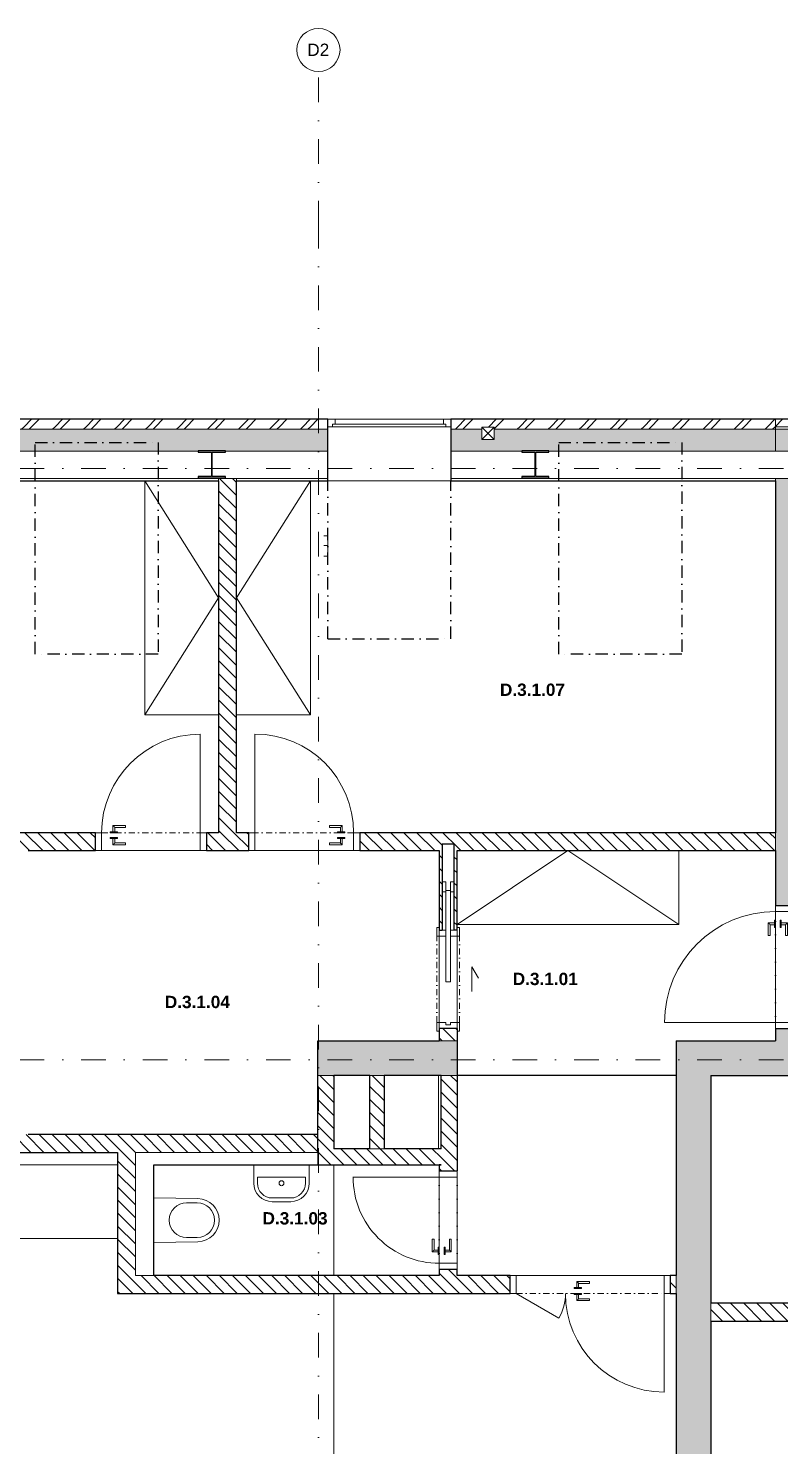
# Model space of a CAD drawing. Header units: millimetres. Extents: x -8379 to 24704, y 54514 to 72403.
# Drawn here: x -2207 to 3892, y 60900 to 72403 of the extents above; entities that cross this region are included whole.
import ezdxf

# ---------------------------------------------------------------- set-up
doc = ezdxf.new("R2010")
doc.units = ezdxf.units.MM
for name, pattern in [('HA_DashDot_10mm-S3mm', [500, 200, -150, 0, -150]), ('HA_DashDot_2_2mm-S0_6mm', [110, 50, -30, 0, -30]), ('HA_DashDot_4mm-S1mm', [200, 100, -50, 0, -50])]:
    doc.linetypes.add(name, pattern=pattern)
for name, color, linetype, lineweight in [('-UNDERLAY_A-CLNG-____-OTLN', 252, 'Continuous', 9), ('-UNDERLAY_A-FLOR-____-OVHD', 252, 'HA_DashDot_4mm-S1mm', 25), ('-UNDERLAY_A-ROOF-____-OTLN', 252, 'Continuous', 9), ('-UNDERLAY_A-WALL-____-OTLN', 252, 'Continuous', 9), ('-UNDERLAY_S-BEAM-____-OTLN', 252, 'Continuous', 9), ('A-AREA-____-IDEN', 252, 'Continuous', 9), ('A-DOOR-____-MCUT', 252, 'HA_DashDot_2_2mm-S0_6mm', 9), ('A-DOOR-____-OTLN', 252, 'Continuous', 9), ('A-DOOR-FRAM-MCUT', 252, 'Continuous', 9), ('A-FLOR-____-OTLN', 252, 'Continuous', 9), ('A-FLOR-____-OVHD', 252, 'HA_DashDot_4mm-S1mm', 25), ('A-GENM-____-OTLN', 252, 'Continuous', 9), ('A-GLAZ-____-MCUT', 252, 'Continuous', 5), ('A-GLAZ-____-OTLN', 252, 'Continuous', 5), ('A-WALL-____-MCUT', 252, 'Continuous', 9), ('A-WALL-____-OTLN', 252, 'Continuous', 9), ('A-WALL-____-PATT', 252, 'Continuous', 25), ('I-FURN-____-OTLN', 252, 'Continuous', 9), ('I-WALL-____-MCUT', 252, 'Continuous', 25), ('M-HVAC-DUCT-OTLN', 252, 'Continuous', 9), ('P-SANR-FIXT-OTLN', 252, 'Continuous', 9), ('Q-CASE-____-OTLN', 252, 'Continuous', 9), ('S-COLS-____-MCUT', 252, 'Continuous', 25), ('S-COLS-____-OTLN', 252, 'Continuous', 9), ('S-GRID-____-IDEN', 252, 'Continuous', 9), ('S-GRID-____-OTLN', 252, 'Continuous', 5)]:
    doc.layers.add(name, color=color, linetype=linetype, lineweight=lineweight)
doc.styles.add('Arial', font='arial.ttf', dxfattribs={"height": 100})
doc.styles.add('Arial_B', font='arialbd.ttf', dxfattribs={"height": 100})
pattern_1 = [(45, (0, 0), (-125.7236, 125.7236), []), (45, (0, 190.5), (-125.7236, 125.7236), [])]
pattern_2 = [(135, (0, 0), (-53.03301, -53.03301), [])]

# ---------------------------------------------------------------- blocks, each defined once
blk = doc.blocks.new('HA_SFR_Wood_Rectangle - 100x150 JAKL-1436011-UDL_3NP-D')
at = {"layer": '-UNDERLAY_S-BEAM-____-OTLN'}
for p, q in [((223, 68284), (192, 68284)), ((223, 68206), (223, 68284)), ((192, 68206), (223, 68206)), ((192, 68120), (223, 68120)), ((223, 68120), (223, 68206))]:
    blk.add_line(p, q, dxfattribs=at)
blk = doc.blocks.new('HA_DR_Single_Swing_Solid - In_900x2100-1515930-UDL_3NP-D')
at = {"layer": 'A-DOOR-____-MCUT'}
for p, q in [((-450, 140), (450, 140)), ((-450, -140), (450, -140))]:
    blk.add_line(p, q, dxfattribs=at)
at = {"layer": 'A-DOOR-____-OTLN'}
for p, q in [((-380, -92), (-320, -92)), ((-380, -92), (-380, -100)), ((-320, -100), (-380, -100)), ((-358, -43), (-358, -92)), ((-255, -43), (-358, -43)), ((-343, -92), (-343, -58)), ((-343, -58), (-255, -58)), ((-320, -100), (-320, -92)), ((-255, -43), (-255, -58)), ((-380, -140), (-320, -140)), ((-380, -140), (-380, -148)), ((-320, -148), (-380, -148)), ((-358, -148), (-358, -198)), ((-358, -198), (-255, -198)), ((-343, -183), (-343, -148)), ((-255, -183), (-343, -183)), ((-320, -148), (-320, -140)), ((-255, -183), (-255, -198))]:
    blk.add_line(p, q, dxfattribs=at)
at = {"layer": 'A-DOOR-____-OTLN', "lineweight": 5}
blk.add_line((450, -1040), (450, -140), dxfattribs=at)
blk.add_arc((450, -140), 900, 180, 270, dxfattribs=at)
at = {"layer": 'A-DOOR-____-OTLN'}
for points in [[(-343, -58), (-343, -58), (-343, -57), (-343, -57), (-343, -57), (-344, -56), (-344, -56), (-345, -55), (-345, -55), (-346, -54), (-347, -53), (-347, -53), (-348, -52), (-348, -52), (-349, -51), (-349, -51), (-350, -50), (-350, -50), (-350, -50), (-351, -49), (-351, -49), (-352, -48), (-352, -48), (-353, -47), (-353, -47), (-354, -46), (-354, -46), (-355, -45), (-355, -45), (-356, -44), (-356, -44), (-357, -43), (-357, -43), (-357, -43), (-358, -43), (-358, -43)], [(-358, -198), (-358, -198), (-357, -197), (-357, -197), (-357, -197), (-356, -196), (-356, -196), (-355, -195), (-355, -195), (-354, -194), (-353, -193), (-353, -193), (-352, -192), (-352, -192), (-351, -191), (-351, -191), (-350, -190), (-350, -190), (-350, -190), (-349, -189), (-349, -189), (-348, -188), (-348, -188), (-347, -187), (-347, -187), (-346, -186), (-346, -186), (-345, -185), (-345, -185), (-344, -184), (-344, -184), (-343, -183), (-343, -183), (-343, -183), (-343, -183), (-343, -183)]]:
    blk.add_open_spline(points, degree=3, knots=[0, 0, 0, 0, 0.083333, 0.125, 0.166667, 0.208333, 0.229167, 0.25, 0.291667, 0.333333, 0.354167, 0.375, 0.395833, 0.416667, 0.4375, 0.458333, 0.479167, 0.5, 0.520833, 0.541667, 0.5625, 0.583333, 0.604167, 0.625, 0.645833, 0.666667, 0.6875, 0.708333, 0.75, 0.770833, 0.791667, 0.833333, 0.875, 0.916667, 1, 1, 1, 1], dxfattribs=at)
at = {"layer": 'A-DOOR-FRAM-MCUT'}
for p, q in [((-450, 140), (-500, 140)), ((-500, 140), (-500, -140)), ((-450, -140), (-450, 140)), ((500, 140), (450, 140)), ((450, 140), (450, -140)), ((500, -140), (500, 140)), ((-500, -140), (-450, -140)), ((450, -140), (500, -140))]:
    blk.add_line(p, q, dxfattribs=at)
blk = doc.blocks.new('HA_GM_Shaft_Rectangle - Default-1610290-UDL_3NP-D')
at = {"layer": 'A-GENM-____-OTLN'}
for p, q in [((0, -595), (0, 0)), ((0, 0), (870, 0)), ((870, 0), (870, -595)), ((870, -595), (0, -595))]:
    blk.add_line(p, q, dxfattribs=at)
blk = doc.blocks.new('HA_sCO_Generic_H - HEB 220-1380196-UDL_3NP-D')
at = {"layer": 'S-COLS-____-MCUT'}
for p, q in [((110, 110), (-110, 110)), ((-110, 110), (-110, 99)), ((-110, 99), (-3.25, 99)), ((-3.25, 99), (-3.25, -99)), ((3.25, -99), (3.25, 99)), ((3.25, 99), (110, 99)), ((110, 99), (110, 110)), ((-110, -99), (-110, -110)), ((-3.25, -99), (-110, -99)), ((-110, -110), (110, -110)), ((110, -99), (3.25, -99)), ((110, -110), (110, -99))]:
    blk.add_line(p, q, dxfattribs=at)
blk = doc.blocks.new('HA_DR_Single_Swing_Solid - In_800x2100-1516474-UDL_3NP-D')
at = {"layer": 'A-DOOR-____-MCUT'}
for p, q in [((-400, 72), (400, 72)), ((-400, -73), (400, -73))]:
    blk.add_line(p, q, dxfattribs=at)
at = {"layer": 'A-DOOR-____-OTLN'}
for p, q in [((-308, 25), (-308, -25)), ((-205, 25), (-308, 25)), ((-293, -25), (-293, 10)), ((-293, 10), (-205, 10)), ((-205, 25), (-205, 10)), ((-330, -25), (-270, -25)), ((-330, -25), (-330, -33)), ((-270, -33), (-330, -33)), ((-330, -73), (-270, -73)), ((-330, -73), (-330, -81)), ((-270, -81), (-330, -81)), ((-308, -81), (-308, -130)), ((-293, -115), (-293, -81)), ((-205, -115), (-293, -115)), ((-270, -33), (-270, -25)), ((-270, -81), (-270, -73)), ((-205, -115), (-205, -130)), ((-308, -130), (-205, -130))]:
    blk.add_line(p, q, dxfattribs=at)
at = {"layer": 'A-DOOR-____-OTLN', "lineweight": 5}
blk.add_line((400, -873), (400, -73), dxfattribs=at)
blk.add_arc((400, -73), 800, 180, 270, dxfattribs=at)
at = {"layer": 'A-DOOR-____-OTLN'}
for points in [[(-293, 10), (-293, 10), (-293, 10), (-293, 11), (-293, 11), (-294, 11), (-294, 12), (-295, 12), (-295, 13), (-296, 14), (-297, 14), (-297, 15), (-298, 15), (-298, 16), (-299, 16), (-299, 17), (-300, 17), (-300, 18), (-300, 18), (-301, 18), (-301, 19), (-302, 19), (-302, 20), (-303, 20), (-303, 21), (-304, 21), (-304, 22), (-305, 22), (-305, 23), (-306, 23), (-306, 24), (-307, 24), (-307, 24), (-307, 25), (-308, 25), (-308, 25)], [(-308, -130), (-308, -130), (-307, -130), (-307, -129), (-307, -129), (-306, -129), (-306, -128), (-305, -128), (-305, -127), (-304, -126), (-303, -126), (-303, -125), (-302, -125), (-302, -124), (-301, -124), (-301, -123), (-300, -123), (-300, -122), (-300, -122), (-299, -122), (-299, -121), (-298, -121), (-298, -120), (-297, -120), (-297, -119), (-296, -119), (-296, -118), (-295, -118), (-295, -117), (-294, -117), (-294, -116), (-293, -116), (-293, -116), (-293, -115), (-293, -115), (-293, -115)]]:
    blk.add_open_spline(points, degree=3, knots=[0, 0, 0, 0, 0.083333, 0.125, 0.166667, 0.208333, 0.229167, 0.25, 0.291667, 0.333333, 0.354167, 0.375, 0.395833, 0.416667, 0.4375, 0.458333, 0.479167, 0.5, 0.520833, 0.541667, 0.5625, 0.583333, 0.604167, 0.625, 0.645833, 0.666667, 0.6875, 0.708333, 0.75, 0.770833, 0.791667, 0.833333, 0.875, 0.916667, 1, 1, 1, 1], dxfattribs=at)
at = {"layer": 'A-DOOR-FRAM-MCUT'}
for p, q in [((-400, 72), (-450, 72)), ((-450, 72), (-450, -73)), ((-400, -73), (-400, 72)), ((450, 72), (400, 72)), ((400, 72), (400, -73)), ((450, -73), (450, 72)), ((-450, -73), (-400, -73)), ((400, -73), (450, -73))]:
    blk.add_line(p, q, dxfattribs=at)
blk = doc.blocks.new('HA_DR_Single_Swing_Solid - In_800x2100-1517353-UDL_3NP-D')
at = {"layer": 'A-DOOR-____-MCUT'}
for p, q in [((-400, 72), (400, 72)), ((-400, -72), (400, -72))]:
    blk.add_line(p, q, dxfattribs=at)
at = {"layer": 'A-DOOR-____-OTLN', "lineweight": 5}
blk.add_line((400, 873), (400, 72), dxfattribs=at)
at = {"layer": 'A-DOOR-____-OTLN'}
for p, q in [((-308, 130), (-308, 81)), ((-205, 130), (-308, 130)), ((-205, 130), (-205, 115)), ((-330, 81), (-270, 81)), ((-330, 81), (-330, 72)), ((-270, 72), (-330, 72)), ((-330, 33), (-270, 33)), ((-330, 33), (-330, 25)), ((-270, 25), (-330, 25)), ((-308, 25), (-308, -25)), ((-293, 81), (-293, 115)), ((-293, 115), (-205, 115)), ((-293, -10), (-293, 25)), ((-270, 72), (-270, 81)), ((-270, 25), (-270, 33)), ((-308, -25), (-205, -25)), ((-205, -10), (-293, -10)), ((-205, -10), (-205, -25))]:
    blk.add_line(p, q, dxfattribs=at)
at = {"layer": 'A-DOOR-____-OTLN', "lineweight": 5}
blk.add_arc((400, 72), 800, 90, 180, dxfattribs=at)
at = {"layer": 'A-DOOR-____-OTLN'}
for points in [[(-293, 115), (-293, 115), (-293, 115), (-293, 116), (-293, 116), (-294, 116), (-294, 117), (-295, 117), (-295, 118), (-296, 119), (-297, 119), (-297, 120), (-298, 120), (-298, 121), (-299, 121), (-299, 122), (-300, 122), (-300, 123), (-300, 123), (-301, 123), (-301, 124), (-302, 124), (-302, 125), (-303, 125), (-303, 126), (-304, 126), (-304, 127), (-305, 127), (-305, 128), (-306, 128), (-306, 129), (-307, 129), (-307, 129), (-307, 130), (-308, 130), (-308, 130)], [(-308, -25), (-308, -25), (-307, -25), (-307, -24), (-307, -24), (-306, -24), (-306, -23), (-305, -23), (-305, -22), (-304, -21), (-303, -21), (-303, -20), (-302, -20), (-302, -19), (-301, -19), (-301, -18), (-300, -18), (-300, -17), (-300, -17), (-299, -17), (-299, -16), (-298, -16), (-298, -15), (-297, -15), (-297, -14), (-296, -14), (-296, -13), (-295, -13), (-295, -12), (-294, -12), (-294, -11), (-293, -11), (-293, -11), (-293, -10), (-293, -10), (-293, -10)]]:
    blk.add_open_spline(points, degree=3, knots=[0, 0, 0, 0, 0.083333, 0.125, 0.166667, 0.208333, 0.229167, 0.25, 0.291667, 0.333333, 0.354167, 0.375, 0.395833, 0.416667, 0.4375, 0.458333, 0.479167, 0.5, 0.520833, 0.541667, 0.5625, 0.583333, 0.604167, 0.625, 0.645833, 0.666667, 0.6875, 0.708333, 0.75, 0.770833, 0.791667, 0.833333, 0.875, 0.916667, 1, 1, 1, 1], dxfattribs=at)
at = {"layer": 'A-DOOR-FRAM-MCUT'}
for p, q in [((-450, -72), (-450, 72)), ((-450, 72), (-400, 72)), ((-400, 72), (-400, -72)), ((400, 72), (450, 72)), ((400, -72), (400, 72)), ((450, 72), (450, -72)), ((-400, -72), (-450, -72)), ((450, -72), (400, -72))]:
    blk.add_line(p, q, dxfattribs=at)
blk = doc.blocks.new('HA_DR_Single_Swing_Solid - In_700x2100-1517264-UDL_3NP-D')
at = {"layer": 'A-DOOR-____-MCUT'}
for p, q in [((-350, 72), (350, 72)), ((-350, -72), (350, -72))]:
    blk.add_line(p, q, dxfattribs=at)
at = {"layer": 'A-DOOR-____-OTLN', "lineweight": 5}
blk.add_line((350, 773), (350, 72), dxfattribs=at)
at = {"layer": 'A-DOOR-____-OTLN'}
for p, q in [((-258, 130), (-258, 81)), ((-155, 130), (-258, 130)), ((-155, 130), (-155, 115)), ((-280, 81), (-220, 81)), ((-280, 81), (-280, 72)), ((-220, 72), (-280, 72)), ((-280, 33), (-220, 33)), ((-280, 33), (-280, 25)), ((-220, 25), (-280, 25)), ((-258, 25), (-258, -25)), ((-243, 81), (-243, 115)), ((-243, 115), (-155, 115)), ((-243, -10), (-243, 25)), ((-220, 72), (-220, 81)), ((-220, 25), (-220, 33)), ((-258, -25), (-155, -25)), ((-155, -10), (-243, -10)), ((-155, -10), (-155, -25))]:
    blk.add_line(p, q, dxfattribs=at)
at = {"layer": 'A-DOOR-____-OTLN', "lineweight": 5}
blk.add_arc((350, 72), 700, 90, 180, dxfattribs=at)
at = {"layer": 'A-DOOR-____-OTLN'}
for points in [[(-243, 115), (-243, 115), (-243, 115), (-243, 116), (-243, 116), (-244, 116), (-244, 117), (-245, 117), (-245, 118), (-246, 119), (-247, 119), (-247, 120), (-248, 120), (-248, 121), (-249, 121), (-249, 122), (-250, 122), (-250, 123), (-250, 123), (-251, 123), (-251, 124), (-252, 124), (-252, 125), (-253, 125), (-253, 126), (-254, 126), (-254, 127), (-255, 127), (-255, 128), (-256, 128), (-256, 129), (-257, 129), (-257, 129), (-257, 130), (-258, 130), (-258, 130)], [(-258, -25), (-258, -25), (-257, -25), (-257, -24), (-257, -24), (-256, -24), (-256, -23), (-255, -23), (-255, -22), (-254, -21), (-253, -21), (-253, -20), (-252, -20), (-252, -19), (-251, -19), (-251, -18), (-250, -18), (-250, -17), (-250, -17), (-249, -17), (-249, -16), (-248, -16), (-248, -15), (-247, -15), (-247, -14), (-246, -14), (-246, -13), (-245, -13), (-245, -12), (-244, -12), (-244, -11), (-243, -11), (-243, -11), (-243, -10), (-243, -10), (-243, -10)]]:
    blk.add_open_spline(points, degree=3, knots=[0, 0, 0, 0, 0.083333, 0.125, 0.166667, 0.208333, 0.229167, 0.25, 0.291667, 0.333333, 0.354167, 0.375, 0.395833, 0.416667, 0.4375, 0.458333, 0.479167, 0.5, 0.520833, 0.541667, 0.5625, 0.583333, 0.604167, 0.625, 0.645833, 0.666667, 0.6875, 0.708333, 0.75, 0.770833, 0.791667, 0.833333, 0.875, 0.916667, 1, 1, 1, 1], dxfattribs=at)
at = {"layer": 'A-DOOR-FRAM-MCUT'}
for p, q in [((-400, -72), (-400, 72)), ((-400, 72), (-350, 72)), ((-350, 72), (-350, -72)), ((350, 72), (400, 72)), ((350, -72), (350, 72)), ((400, 72), (400, -72)), ((-350, -72), (-400, -72)), ((400, -72), (350, -72))]:
    blk.add_line(p, q, dxfattribs=at)
blk = doc.blocks.new('HA_DR_Double_Swing_Solid - In_1200x2100_800-1517207-UDL_3NP-D')
at = {"layer": 'A-DOOR-____-MCUT'}
for p, q in [((-600, 73), (600, 73)), ((-600, -72), (600, -72))]:
    blk.add_line(p, q, dxfattribs=at)
at = {"layer": 'A-DOOR-____-OTLN'}
for p, q in [((-108, 25), (-108, -24)), ((-5, 25), (-108, 25)), ((-93, -24), (-93, 10)), ((-93, 10), (-5, 10)), ((-5, 25), (-5, 10)), ((-130, -24), (-70, -24)), ((-130, -24), (-130, -32)), ((-70, -32), (-130, -32)), ((-130, -72), (-70, -72)), ((-130, -72), (-130, -80)), ((-70, -80), (-130, -80)), ((-108, -80), (-108, -130)), ((-93, -115), (-93, -80)), ((-5, -115), (-93, -115)), ((-70, -32), (-70, -24)), ((-70, -80), (-70, -72)), ((-5, -115), (-5, -130)), ((-108, -130), (-5, -130))]:
    blk.add_line(p, q, dxfattribs=at)
at = {"layer": 'A-DOOR-____-OTLN', "lineweight": 5}
for p, q in [((-254, -272), (-600, -72)), ((600, -872), (600, -72))]:
    blk.add_line(p, q, dxfattribs=at)
for centre, radius, start, end in [((-600, -72), 400, 330, 0), ((600, -72), 800, 180, 270)]:
    blk.add_arc(centre, radius, start, end, dxfattribs=at)
at = {"layer": 'A-DOOR-____-OTLN'}
for points in [[(-93, 10), (-93, 10), (-93, 10), (-93, 11), (-93, 11), (-94, 11), (-94, 12), (-95, 12), (-95, 13), (-96, 14), (-97, 14), (-97, 15), (-98, 15), (-98, 16), (-99, 16), (-99, 17), (-100, 17), (-100, 18), (-100, 18), (-101, 18), (-101, 19), (-102, 19), (-102, 20), (-103, 20), (-103, 21), (-104, 21), (-104, 22), (-105, 22), (-105, 23), (-106, 23), (-106, 24), (-107, 24), (-107, 24), (-107, 25), (-108, 25), (-108, 25)], [(-108, -130), (-108, -130), (-107, -130), (-107, -129), (-107, -129), (-106, -129), (-106, -128), (-105, -128), (-105, -127), (-104, -126), (-103, -126), (-103, -125), (-102, -125), (-102, -124), (-101, -124), (-101, -123), (-100, -123), (-100, -122), (-100, -122), (-99, -122), (-99, -121), (-98, -121), (-98, -120), (-97, -120), (-97, -119), (-96, -119), (-96, -118), (-95, -118), (-95, -117), (-94, -117), (-94, -116), (-93, -116), (-93, -116), (-93, -115), (-93, -115), (-93, -115)]]:
    blk.add_open_spline(points, degree=3, knots=[0, 0, 0, 0, 0.083333, 0.125, 0.166667, 0.208333, 0.229167, 0.25, 0.291667, 0.333333, 0.354167, 0.375, 0.395833, 0.416667, 0.4375, 0.458333, 0.479167, 0.5, 0.520833, 0.541667, 0.5625, 0.583333, 0.604167, 0.625, 0.645833, 0.666667, 0.6875, 0.708333, 0.75, 0.770833, 0.791667, 0.833333, 0.875, 0.916667, 1, 1, 1, 1], dxfattribs=at)
at = {"layer": 'A-DOOR-FRAM-MCUT'}
for p, q in [((-600, 73), (-650, 73)), ((-650, 73), (-650, -72)), ((-600, -72), (-600, 73)), ((650, 73), (600, 73)), ((600, 73), (600, -72)), ((650, -72), (650, 73)), ((-650, -72), (-600, -72)), ((600, -72), (650, -72))]:
    blk.add_line(p, q, dxfattribs=at)
blk = doc.blocks.new('ABMV_WashBasin_Generic - 450x300-1466955-UDL_3NP-D')
at = {"layer": 'P-SANR-FIXT-OTLN'}
for p, q in [((-100, -200), (-100, -50)), ((350, -50), (350, -200)), ((-70, -150), (-70, -200)), ((320, -150), (-70, -150)), ((320, -200), (320, -150)), ((50, -320), (200, -320)), ((200, -350), (50, -350))]:
    blk.add_line(p, q, dxfattribs=at)
for centre, radius, start, end in [((50, -200), 150, 180, 270), ((50, -200), 120, 180, 270), ((125, -200), 20, 90, 270), ((125, -200), 20, 270, 90), ((200, -200), 150, 270, 0), ((200, -200), 120, 270, 0)]:
    blk.add_arc(centre, radius, start, end, dxfattribs=at)
blk = doc.blocks.new('ABMV_Toilet_WallHung - Default-1466954-UDL_3NP-D')
at = {"layer": 'A-GENM-____-OTLN'}
for p, q in [((-50, -432), (-55, -75)), ((305, -75), (300, -432)), ((-16, -426), (-16, -340)), ((266, -340), (266, -426))]:
    blk.add_line(p, q, dxfattribs=at)
for centre, radius, start, end in [((125, -340), 141, 0, 180), ((125, -430), 175, 180.7323, 359.2677), ((125, -426), 141, 180, 360)]:
    blk.add_arc(centre, radius, start, end, dxfattribs=at)
blk = doc.blocks.new('HA_DR_Single_SlidingToPocket_Solid - In_700x2100-1546967-UDL_3NP-D')
at = {"layer": 'A-DOOR-____-MCUT'}
for p, q in [((-350, 93), (350, 93)), ((-350, -92), (350, -92))]:
    blk.add_line(p, q, dxfattribs=at)
at = {"layer": 'A-DOOR-____-MCUT', "linetype": 'Continuous', "lineweight": 5}
for p, q in [((720, 19), (-20, 19)), ((-20, 19), (-20, -20)), ((720, -20), (720, 19)), ((-20, -20), (350, -20)), ((400, -20), (710, -20)), ((100, -192), (-100, -192)), ((100, -192), (8, -246))]:
    blk.add_line(p, q, dxfattribs=at)
at = {"layer": 'A-DOOR-FRAM-MCUT'}
for p, q in [((-350, 93), (-420, 93)), ((-420, 93), (-420, 73)), ((-420, 73), (-400, 73)), ((-400, 73), (-400, -72)), ((-370, -20), (-370, 20)), ((-370, 20), (-350, 20)), ((-350, 20), (-350, 93)), ((420, 93), (350, 93)), ((350, 93), (350, 20)), ((350, 20), (400, 20)), ((400, 20), (400, 73)), ((400, 73), (420, 73)), ((420, 73), (420, 93)), ((790, 47), (710, 47)), ((710, 47), (710, 20)), ((710, 20), (790, 20)), ((790, 20), (790, 47)), ((-400, -72), (-420, -72)), ((-420, -72), (-420, -92)), ((-420, -92), (-350, -92)), ((-350, -20), (-370, -20)), ((-350, -92), (-350, -20)), ((400, -20), (350, -20)), ((350, -20), (350, -92)), ((350, -92), (420, -92)), ((400, -72), (400, -20)), ((420, -72), (400, -72)), ((420, -92), (420, -72)), ((710, -20), (710, -47)), ((790, -20), (710, -20)), ((710, -47), (790, -47)), ((790, -47), (790, -20))]:
    blk.add_line(p, q, dxfattribs=at)
blk = doc.blocks.new('Casework 14 - Casework 6-1470887-UDL_3NP-D')
at = {"layer": 'Q-CASE-____-OTLN'}
for p, q in [((-3552, 63180), (-4422, 63180)), ((-1482, 63180), (-2352, 63180)), ((-5202, 62750), (-5202, 62580)), ((-4602, 62580), (-3552, 62580)), ((-2352, 62580), (-1482, 62580)), ((-5202, 61980), (-5202, 61390)), ((-4602, 61390), (-4602, 61980)), ((-5202, 61390), (-4602, 61390))]:
    blk.add_line(p, q, dxfattribs=at)
blk = doc.blocks.new('NAB_Šatní_skříň_ADNS - 600x2000xšířka-1509553-UDL_3NP-D')
at = {"layer": 'I-FURN-____-OTLN'}
for p, q in [((0, -600), (949, 0)), ((0, -600), (0, 0)), ((949, 0), (1899, -600)), ((1899, -600), (0, -600))]:
    blk.add_line(p, q, dxfattribs=at)
blk = doc.blocks.new('NAB_Šatní_skříň_ADNS - 600x2000xšířka-1509507-UDL_3NP-D')
at = {"layer": 'I-FURN-____-OTLN'}
for p, q in [((0, 600), (950, 0)), ((1899, 600), (0, 600)), ((0, 600), (0, 0)), ((950, 0), (1900, 600))]:
    blk.add_line(p, q, dxfattribs=at)
blk = doc.blocks.new('NAB_Šatní_skříň_ADNS - 600x2000xšířka-1471654-UDL_3NP-D')
at = {"layer": 'I-FURN-____-OTLN'}
for p, q in [((0, -600), (900, 0)), ((900, 0), (1800, -600)), ((1800, 0), (1800, -600)), ((1800, -600), (0, -600))]:
    blk.add_line(p, q, dxfattribs=at)
blk = doc.blocks.new('HA_WD_BreakAngle - 1000_1000_1500 67_2-V12-UDL_3NP-D')
at = {"layer": 'A-FLOR-____-OVHD'}
for p, q in [((500, 1502), (-500, 1502)), ((-500, 1502), (-500, 220)), ((500, 1502), (500, 220))]:
    blk.add_line(p, q, dxfattribs=at)
at = {"layer": 'A-GLAZ-____-MCUT'}
for p, q in [((-500, -220), (-460, -220)), ((-460, -220), (-460, -240)), ((460, -220), (500, -220)), ((460, -240), (460, -220)), ((-440, -280), (-500, -280)), ((-460, -240), (-440, -240)), ((-440, -240), (-440, -280)), ((440, -240), (460, -240)), ((440, -280), (440, -240)), ((500, -280), (440, -280))]:
    blk.add_line(p, q, dxfattribs=at)
at = {"layer": 'A-GLAZ-____-OTLN'}
for p, q in [((460, -220), (-460, -220)), ((440, -240), (-440, -240)), ((-440, -280), (440, -280))]:
    blk.add_line(p, q, dxfattribs=at)
blk = doc.blocks.new('Grid - Radius 3_5mm-353793-UDL_3NP-D')
at = {"layer": 'S-GRID-____-IDEN'}
blk.add_circle((0, 0), 3.5, dxfattribs=at)

msp = doc.modelspace()

# ---------------------------------------------------------------- hatches: boundary and pattern name
at = {"layer": 'A-WALL-____-PATT', "lineweight": 5}
h = msp.add_hatch(dxfattribs=at)
h.set_pattern_fill('FP_2', color=256, style=0, pattern_type=2)
h.set_pattern_definition(pattern_1)
h.paths.add_polyline_path([(-1763, 69170), (223, 69170), (223, 69230), (-5742, 69230), (-5742, 69170)])
h.paths.add_polyline_path([(1223, 69170), (6848, 69170), (6848, 69230), (1223, 69230)])
h.paths.add_polyline_path([(7848, 69170), (15297, 69170), (15297, 69230), (7848, 69230)])
h.paths.add_polyline_path([(18088, 69170), (22298, 69170), (22298, 69230), (16297, 69230), (16297, 69170)])
h = msp.add_hatch(dxfattribs=at)
h.set_pattern_fill('FP_2', color=256, style=0, pattern_type=2)
h.set_pattern_definition(pattern_1)
h.paths.add_polyline_path([(4137, 69150), (4137, 69170), (1223, 69170), (1223, 69150), (1473, 69150), (1473, 69167), (1573, 69167), (1573, 69150), (3200, 69150)])
h.paths.add_polyline_path([(223, 69150), (223, 69170), (-5742, 69170), (-5742, 69150), (-5052, 69150), (-5052, 69167), (-4952, 69167), (-4952, 69150), (-1763, 69150)])
h = msp.add_hatch(dxfattribs=at)
h.set_pattern_fill('FP_3', color=256, style=0, pattern_type=2)
h.set_pattern_definition([(0, (0, 0), (58.594, 33.829), [39.062, -78.125]), (120, (0, 0), (-58.593773, 33.829393), [39.063, -78.125]), (60, (0, 0), (0.000227, 67.658393), [0, -78.125, 39.063, 0])])
h.paths.add_polyline_path([(-5742, 68970), (-5632, 68970), (-5632, 68975), (-5412, 68975), (-5412, 68970), (-827, 68970), (-827, 68975), (-607, 68975), (-607, 68970), (223, 68970), (223, 69150), (-4952, 69150), (-4952, 69067), (-5052, 69067), (-5052, 69150), (-5742, 69150), (-5742, 68975)])
h.paths.add_polyline_path([(4137, 68970), (4137, 69150), (1573, 69150), (1573, 69067), (1473, 69067), (1473, 69150), (1223, 69150), (1223, 68970), (1798, 68970), (1798, 68975), (2018, 68975), (2018, 68970), (3200, 68970)])
h = msp.add_hatch(dxfattribs=at)
h.set_pattern_fill('FP_5', color=256, style=0, pattern_type=2)
h.set_pattern_definition(pattern_2)
h.paths.add_polyline_path([(-522, 65875), (-517, 65875), (-517, 68750), (-662, 68750), (-662, 65875)])
at = {"layer": 'A-WALL-____-PATT'}
h = msp.add_hatch(color=256, dxfattribs=at)
h.paths.add_polyline_path([(4137, 63905), (4137, 64285), (3857, 64285), (3857, 63905)])
h.paths.add_polyline_path([(3975, 65285), (4137, 65285), (4137, 68750), (3857, 68750), (3857, 65285)])
at = {"layer": 'A-WALL-____-PATT', "lineweight": 5}
h = msp.add_hatch(dxfattribs=at)
h.set_pattern_fill('FP_5', color=256, style=0, pattern_type=2)
h.set_pattern_definition(pattern_2)
h.paths.add_polyline_path([(1128, 65730), (1153, 65730), (1153, 65785), (1248, 65785), (1248, 65730), (1273, 65730), (1273, 65875), (483, 65875), (483, 65730), (718, 65730)])
h.paths.add_polyline_path([(-5302, 65730), (-1662, 65730), (-1662, 65875), (-5302, 65875)])
h.paths.add_polyline_path([(-417, 65730), (-417, 65875), (-762, 65875), (-762, 65730), (-522, 65730)])
h = msp.add_hatch(dxfattribs=at)
h.set_pattern_fill('FP_5', color=256, style=0, pattern_type=2)
h.set_pattern_definition(pattern_2)
h.paths.add_polyline_path([(3200, 65730), (3857, 65730), (3857, 65875), (1273, 65875), (1273, 65730)])
h = msp.add_hatch(dxfattribs=at)
h.set_pattern_fill('FP_5', color=256, style=0, pattern_type=2)
h.set_pattern_definition(pattern_2)
h.paths.add_polyline_path([(1273, 64185), (1273, 64285), (1128, 64285), (1128, 64185)])
h.paths.add_polyline_path([(1128, 65085), (1153, 65085), (1153, 65730), (1128, 65730)])
h.paths.add_polyline_path([(1273, 65085), (1273, 65730), (1248, 65730), (1248, 65085)])
at = {"layer": 'A-WALL-____-PATT'}
for points in [[(273, 63905), (1273, 63905), (1273, 64185), (143, 64185), (143, 63905)], [(3200, 63905), (3857, 63905), (3857, 64185), (3053, 64185), (3053, 63905)], [(3053, 58567), (3333, 58567), (3333, 63905), (3053, 63905), (3053, 58592)]]:
    msp.add_hatch(color=256, dxfattribs=at).paths.add_polyline_path(points)
at = {"layer": 'A-WALL-____-PATT', "lineweight": 5}
h = msp.add_hatch(dxfattribs=at)
h.set_pattern_fill('FP_5', color=256, style=0, pattern_type=2)
h.set_pattern_definition(pattern_2)
h.paths.add_polyline_path([(273, 63180), (273, 63905), (143, 63905), (143, 63180)])
h = msp.add_hatch(dxfattribs=at)
h.set_pattern_fill('FP_5', color=256, style=0, pattern_type=2)
h.set_pattern_definition(pattern_2)
h.paths.add_polyline_path([(566, 63310), (681, 63310), (681, 63905), (566, 63905), (566, 63459)])
h = msp.add_hatch(dxfattribs=at)
h.set_pattern_fill('FP_5', color=256, style=0, pattern_type=2)
h.set_pattern_definition(pattern_2)
h.paths.add_polyline_path([(1273, 63179), (1273, 63905), (1143, 63905), (1143, 63179)])
h = msp.add_hatch(dxfattribs=at)
h.set_pattern_fill('FP_5', color=256, style=0, pattern_type=2)
h.set_pattern_definition(pattern_2)
h.paths.add_polyline_path([(-4422, 63280), (143, 63280), (143, 63425), (-4422, 63425)])
h = msp.add_hatch(dxfattribs=at)
h.set_pattern_fill('FP_5', color=256, style=0, pattern_type=2)
h.set_pattern_definition(pattern_2)
h.paths.add_polyline_path([(-1337, 62280), (-1337, 63280), (-1482, 63280), (-1482, 62280)])
h = msp.add_hatch(dxfattribs=at)
h.set_pattern_fill('FP_5', color=256, style=0, pattern_type=2)
h.set_pattern_definition(pattern_2)
h.paths.add_polyline_path([(718, 63180), (1143, 63180), (1143, 63310), (273, 63310), (273, 63180)])
h = msp.add_hatch(dxfattribs=at)
h.set_pattern_fill('FP_5', color=256, style=0, pattern_type=2)
h.set_pattern_definition(pattern_2)
h.paths.add_polyline_path([(1128, 62280), (1273, 62280), (1273, 62330), (1128, 62330)])
h.paths.add_polyline_path([(1273, 63130), (1273, 63179), (1128, 63179), (1128, 63130)])
h = msp.add_hatch(dxfattribs=at)
h.set_pattern_fill('FP_5', color=256, style=0, pattern_type=2)
h.set_pattern_definition(pattern_2)
h.paths.add_polyline_path([(-1482, 62135), (1703, 62135), (1703, 62280), (-1482, 62280)])
h.paths.add_polyline_path([(3003, 62135), (3053, 62135), (3053, 62280), (3003, 62280)])
h = msp.add_hatch(dxfattribs=at)
h.set_pattern_fill('FP_5', color=256, style=0, pattern_type=2)
h.set_pattern_definition(pattern_2)
h.paths.add_polyline_path([(3333, 61910), (4033, 61910), (4033, 62055), (3333, 62055)])
h.paths.add_polyline_path([(4833, 61910), (5813, 61910), (5813, 62055), (4833, 62055)])
h.paths.add_polyline_path([(10644, 61910), (10798, 61910), (10798, 62055), (8058, 62055), (8058, 61910), (8162, 61910)])
h.paths.add_polyline_path([(6922, 61910), (7058, 61910), (7058, 62055), (6713, 62055), (6713, 61910), (6813, 61910)])

# ---------------------------------------------------------------- linework, layer by layer
at = {"layer": '-UNDERLAY_A-CLNG-____-OTLN'}
for p, q in [((-1662, 65730), (483, 65730)), ((3857, 65285), (3857, 64285)), ((1128, 65085), (1128, 64285)), ((1273, 64285), (1273, 65085)), ((1128, 63180), (1128, 62330)), ((1273, 62330), (1273, 63130)), ((3003, 62280), (1703, 62280))]:
    msp.add_line(p, q, dxfattribs=at)
at = {"layer": '-UNDERLAY_A-FLOR-____-OVHD'}
for p, q in [((-2152, 67324), (-2152, 69043)), ((-2152, 69043), (-1152, 69043)), ((-1152, 69043), (-1152, 67324)), ((2098, 67324), (2098, 69043)), ((2098, 69043), (3098, 69043)), ((3098, 69043), (3098, 67324)), ((-1152, 67324), (-2152, 67324)), ((3098, 67324), (2098, 67324))]:
    msp.add_line(p, q, dxfattribs=at)
at = {"layer": '-UNDERLAY_A-ROOF-____-OTLN'}
for p, q in [((1192, 69230), (1223, 69230)), ((3857, 68970), (3857, 69230))]:
    msp.add_line(p, q, dxfattribs=at)
at = {"layer": '-UNDERLAY_A-WALL-____-OTLN'}
msp.add_line((7848, 69170), (3857, 69170), dxfattribs=at)
at = {"layer": 'A-FLOR-____-OTLN'}
for p, q in [((273, 63310), (273, 63905)), ((1123, 63905), (1123, 63310)), ((1273, 63907), (3053, 63906)), ((3053, 63905), (1273, 63905)), ((273, 62280), (273, 63180)), ((273, 63180), (273, 62280)), ((273, 58860), (273, 62135)), ((273, 62135), (273, 58860))]:
    msp.add_line(p, q, dxfattribs=at)
at = {"layer": 'A-WALL-____-MCUT'}
for p, q in [((223, 69150), (-4952, 69150)), ((1473, 69150), (1223, 69150)), ((4137, 69150), (1573, 69150)), ((-827, 68970), (-5412, 68970)), ((223, 68970), (-607, 68970)), ((1798, 68970), (1223, 68970)), ((4137, 68970), (2018, 68970)), ((-5742, 68750), (223, 68750)), ((-662, 68750), (-662, 68730)), ((-517, 68750), (-517, 68730)), ((4137, 68750), (1223, 68750)), ((3857, 68750), (3857, 68730)), ((3857, 65730), (3857, 65875)), ((1273, 64185), (1128, 64185)), ((143, 63905), (273, 63905)), ((681, 63905), (566, 63905)), ((1143, 63905), (1273, 63905)), ((-1337, 63280), (143, 63280)), ((-1337, 62280), (-1337, 63280)), ((143, 63180), (143, 63280)), ((-1337, 62280), (-1187, 62280)), ((3053, 62135), (3053, 62280)), ((3333, 62055), (3333, 61910))]:
    msp.add_line(p, q, dxfattribs=at)
at = {"layer": 'A-WALL-____-MCUT', "lineweight": 25}
for p, q in [((223, 68730), (223, 69170)), ((1223, 69170), (1223, 68730)), ((-5302, 68730), (-662, 68730)), ((-517, 68730), (223, 68730)), ((1223, 68730), (3857, 68730))]:
    msp.add_line(p, q, dxfattribs=at)
at = {"layer": 'A-WALL-____-OTLN'}
msp.add_line((1223, 68730), (223, 68730), dxfattribs=at)
at = {"layer": 'I-WALL-____-MCUT'}
for p, q in [((223, 69230), (-5802, 69230)), ((223, 69170), (223, 69230)), ((6848, 69230), (1223, 69230)), ((1223, 69230), (1223, 69170)), ((-662, 68730), (-662, 65875)), ((-517, 65875), (-517, 68730)), ((3857, 68730), (3857, 65875)), ((-1662, 65875), (-5302, 65875)), ((-1662, 65730), (-1662, 65875)), ((-662, 65875), (-762, 65875)), ((-762, 65875), (-762, 65730)), ((-417, 65875), (-517, 65875)), ((-417, 65730), (-417, 65875)), ((483, 65875), (483, 65730)), ((3857, 65875), (483, 65875)), ((-2207, 65730), (-1662, 65730)), ((-762, 65730), (-417, 65730)), ((483, 65730), (1128, 65730)), ((1128, 65730), (1128, 65085)), ((1153, 65785), (1248, 65785)), ((1153, 65785), (1153, 65085)), ((1248, 65785), (1248, 65085)), ((1273, 65085), (1273, 65730)), ((1273, 65730), (3857, 65730)), ((3857, 65730), (3857, 65285)), ((3857, 65285), (4137, 65285)), ((1128, 65085), (1153, 65085)), ((1273, 65085), (1248, 65085)), ((1273, 64285), (1128, 64285)), ((1128, 64285), (1128, 64185)), ((1273, 64285), (1273, 63130)), ((3857, 64285), (3857, 64185)), ((3857, 64285), (4137, 64285)), ((143, 64185), (1128, 64185)), ((143, 63280), (143, 64185)), ((3053, 64185), (3857, 64185)), ((3053, 64185), (3053, 62280)), ((566, 63905), (273, 63905)), ((273, 63905), (273, 63310)), ((566, 63310), (566, 63905)), ((1143, 63905), (681, 63905)), ((681, 63905), (681, 63310)), ((1143, 63310), (1143, 63905)), ((3333, 63905), (3333, 62055)), ((3333, 63905), (5238, 63905)), ((143, 63425), (-2207, 63425)), ((-4422, 63280), (-1482, 63280)), ((-1482, 63280), (-1482, 62135)), ((566, 63310), (273, 63310)), ((1143, 63310), (681, 63310)), ((-1187, 62280), (-1187, 63180)), ((-1187, 63180), (1143, 63180)), ((1128, 63179), (1128, 63130)), ((1143, 63179), (1128, 63179)), ((1143, 63179), (1143, 63180)), ((1128, 63130), (1273, 63130)), ((1128, 62280), (-1187, 62280)), ((1128, 62330), (1128, 62280)), ((1273, 62330), (1128, 62330)), ((1273, 62280), (1273, 62330)), ((1703, 62280), (1273, 62280)), ((1703, 62135), (1703, 62280)), ((3053, 62280), (3003, 62280)), ((3003, 62280), (3003, 62135)), ((-1482, 62135), (1703, 62135)), ((3003, 62135), (3053, 62135)), ((3053, 62135), (3053, 58592)), ((4033, 62055), (3333, 62055)), ((3333, 61910), (3333, 58592)), ((3333, 61910), (4033, 61910))]:
    msp.add_line(p, q, dxfattribs=at)
at = {"layer": 'M-HVAC-DUCT-OTLN', "lineweight": 5}
for p, q in [((1473, 69167), (1573, 69067)), ((1473, 69067), (1573, 69167)), ((1473, 69167), (1573, 69167)), ((1473, 69067), (1473, 69167)), ((1573, 69167), (1573, 69067)), ((1573, 69067), (1473, 69067))]:
    msp.add_line(p, q, dxfattribs=at)
at = {"layer": 'S-GRID-____-OTLN', "linetype": 'HA_DashDot_10mm-S3mm', "lineweight": 9}
for p, q in [((148, 70803), (148, 72053)), ((148, 56114), (148, 70803)), ((-6779, 68830), (23104, 68830)), ((-6779, 64030), (23104, 64030))]:
    msp.add_line(p, q, dxfattribs=at)

# ---------------------------------------------------------------- block references
at = {"layer": '-UNDERLAY_S-BEAM-____-OTLN'}
msp.add_blockref('HA_SFR_Wood_Rectangle - 100x150 JAKL-1436011-UDL_3NP-D', (0, 0), dxfattribs=at)
at = {"layer": 'A-DOOR-____-OTLN'}
for name, p in [('HA_DR_Single_Swing_Solid - In_800x2100-1517353-UDL_3NP-D', (-1212, 65802)), ('HA_DR_Double_Swing_Solid - In_1200x2100_800-1517207-UDL_3NP-D', (2353, 62207))]:
    msp.add_blockref(name, p, dxfattribs=at)
for name, p, rotation in [('HA_DR_Single_Swing_Solid - In_800x2100-1516474-UDL_3NP-D', (33, 65802), 180), ('HA_DR_Single_SlidingToPocket_Solid - In_700x2100-1546967-UDL_3NP-D', (1201, 64685), 90.00000000000001), ('HA_DR_Single_Swing_Solid - In_900x2100-1515930-UDL_3NP-D', (3997, 64785), 270.0000000000001), ('HA_DR_Single_Swing_Solid - In_700x2100-1517264-UDL_3NP-D', (1201, 62730), 89.99999999999999)]:
    msp.add_blockref(name, p, dxfattribs=dict(at, rotation=rotation))
at = {"layer": 'A-GENM-____-OTLN', "lineweight": 5}
msp.add_blockref('HA_GM_Shaft_Rectangle - Default-1610290-UDL_3NP-D', (273, 63905), dxfattribs=at)
at = {"layer": 'A-GLAZ-____-OTLN', "rotation": 180}
msp.add_blockref('HA_WD_BreakAngle - 1000_1000_1500 67_2-V12-UDL_3NP-D', (723, 68950), dxfattribs=at)
at = {"layer": 'I-FURN-____-OTLN'}
for name, p, rotation in [('NAB_Šatní_skříň_ADNS - 600x2000xšířka-1509507-UDL_3NP-D', (-662, 66831), 90.0000000000018), ('NAB_Šatní_skříň_ADNS - 600x2000xšířka-1509553-UDL_3NP-D', (-517, 66831), 89.9999999999982)]:
    msp.add_blockref(name, p, dxfattribs=dict(at, rotation=rotation))
msp.add_blockref('NAB_Šatní_skříň_ADNS - 600x2000xšířka-1471654-UDL_3NP-D', (1273, 65730), dxfattribs=at)
at = {"layer": 'P-SANR-FIXT-OTLN'}
msp.add_blockref('ABMV_WashBasin_Generic - 450x300-1466955-UDL_3NP-D', (-277, 63230), dxfattribs=at)
at = {"layer": 'P-SANR-FIXT-OTLN', "rotation": 90.00000000000007}
msp.add_blockref('ABMV_Toilet_WallHung - Default-1466954-UDL_3NP-D', (-1262, 62605), dxfattribs=at)
at = {"layer": 'Q-CASE-____-OTLN'}
msp.add_blockref('Casework 14 - Casework 6-1470887-UDL_3NP-D', (0, 0), dxfattribs=at)
at = {"layer": 'S-COLS-____-OTLN'}
for p in [(-717, 68865), (1908, 68865)]:
    msp.add_blockref('HA_sCO_Generic_H - HEB 220-1380196-UDL_3NP-D', p, dxfattribs=at)
at = {"layer": 'S-GRID-____-IDEN', "xscale": 49.99999999999998, "yscale": 49.99999999999998, "zscale": 49.99999999999998}
msp.add_blockref('Grid - Radius 3_5mm-353793-UDL_3NP-D', (148, 72228), dxfattribs=at)

# ---------------------------------------------------------------- texts
at = {"layer": 'A-AREA-____-IDEN', "lineweight": 5, "char_height": 100, "width": 653.38, "attachment_point": 1, "style": 'Arial_B'}
for s, insert in [('D.3.1.07', (1621, 67085)), ('D.3.1.01', (1725, 64738)), ('D.3.1.04', (-1099, 64551)), ('D.3.1.03', (-306, 62795))]:
    msp.add_mtext(s, dxfattribs=dict(at, insert=insert))
at = {"layer": 'S-GRID-____-IDEN', "lineweight": 5, "insert": (57, 72279), "char_height": 100, "width": 220.46, "attachment_point": 1, "style": 'Arial'}
msp.add_mtext('D2', dxfattribs=at)

doc.saveas('drawing.dxf')
